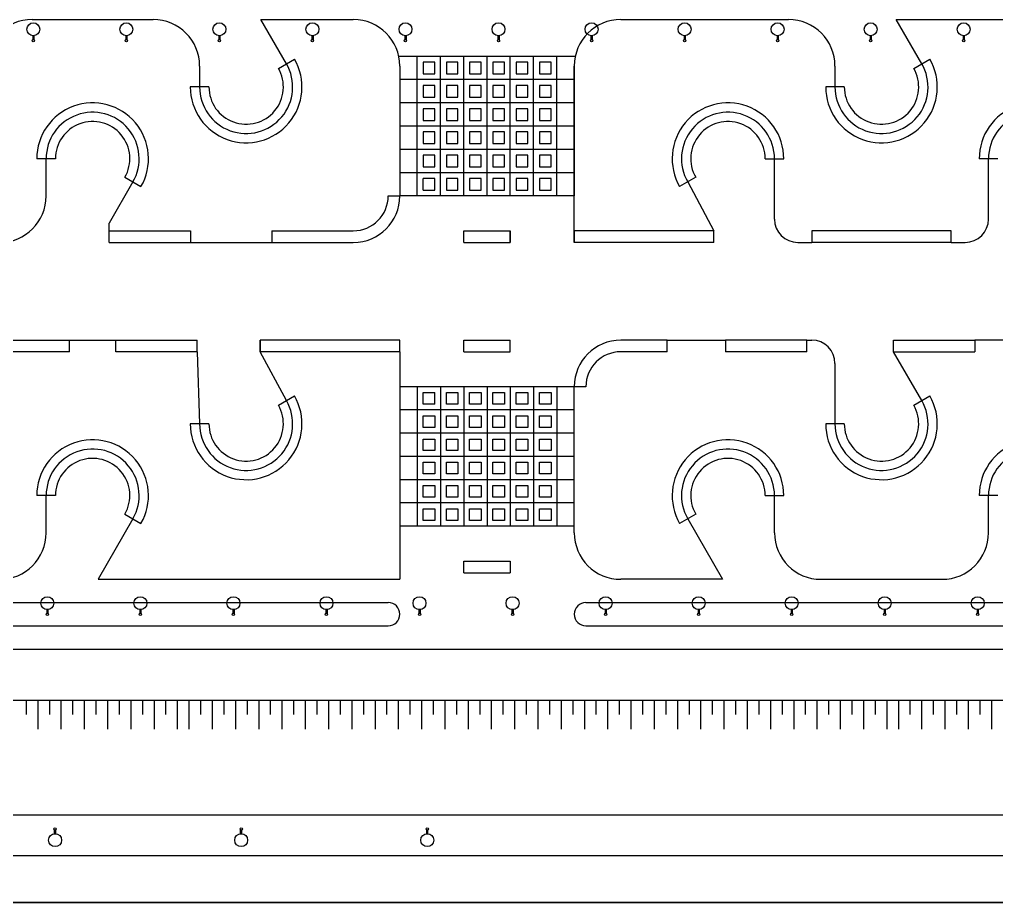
# Model space of a CAD drawing. Header units: millimetres. Extents: x 2686 to 2939, y 1294 to 1441.
# Drawn here: x 2742.3 to 2784.3, y 1353.57 to 1391.52 of the extents above; entities that cross this region are included whole.
import ezdxf

# ---------------------------------------------------------------- set-up
doc = ezdxf.new("R2010")
doc.units = ezdxf.units.MM
for name, color, linetype in [('AR-ALV-V', 2, 'Continuous'), ('AR-CALÇADA', 1, 'Continuous'), ('AR-ILUMINAÇÃO-JARDIM', 1, 'Continuous'), ('AR-PISO', 1, 'Continuous'), ('ar-talude', 1, 'Continuous'), ('maçaneta', 1, 'Continuous')]:
    doc.layers.add(name, color=color, linetype=linetype)

# ---------------------------------------------------------------- blocks, each defined once
blk = doc.blocks.new('Poste Jardim')
at = {"layer": 'AR-ILUMINAÇÃO-JARDIM'}
for p, q in [((-0.025, 0.109), (-0.025, 0.274)), ((0.025, 0.109), (0.025, 0.274))]:
    blk.add_line(p, q, dxfattribs=at)
for centre, radius in [((0, -0.167), 0.278), ((0, 0.318), 0.05), ((0, 0.318), 0.05)]:
    blk.add_circle(centre, radius, dxfattribs=at)
blk = doc.blocks.new('TALUDE')
at = {"layer": 'ar-talude', "ltscale": 3}
for p, q in [((35.436, -11.476), (102.318, -11.476)), ((180.754, -16.421), (27.601, -16.426))]:
    blk.add_line(p, q, dxfattribs=at)
at = {"layer": 'ar-talude'}
for p, q in [((49.436, -11.476), (49.436, -12.099)), ((49.936, -11.476), (49.936, -12.723)), ((50.436, -11.476), (50.436, -12.099)), ((50.936, -11.476), (50.936, -12.723)), ((51.436, -11.476), (51.436, -12.099)), ((51.936, -11.476), (51.936, -12.723)), ((52.436, -11.476), (52.436, -12.099)), ((52.936, -11.476), (52.936, -12.723)), ((53.436, -11.476), (53.436, -12.099)), ((53.936, -11.476), (53.936, -12.723)), ((54.436, -11.476), (54.436, -12.099)), ((54.936, -11.476), (54.936, -12.723)), ((55.436, -11.476), (55.436, -12.099)), ((55.936, -11.476), (55.936, -12.723)), ((56.436, -11.476), (56.436, -12.099)), ((56.436, -11.476), (56.436, -12.723)), ((56.936, -11.476), (56.936, -12.099)), ((57.436, -11.476), (57.436, -12.723)), ((57.936, -11.476), (57.936, -12.099)), ((58.436, -11.476), (58.436, -12.723)), ((58.936, -11.476), (58.936, -12.099)), ((59.436, -11.476), (59.436, -12.723)), ((59.936, -11.476), (59.936, -12.099)), ((60.436, -11.476), (60.436, -12.723)), ((60.936, -11.476), (60.936, -12.099)), ((61.436, -11.476), (61.436, -12.723)), ((61.936, -11.476), (61.936, -12.099)), ((62.436, -11.476), (62.436, -12.723)), ((62.936, -11.476), (62.936, -12.099)), ((63.436, -11.476), (63.436, -12.723)), ((63.936, -11.476), (63.936, -12.099)), ((64.436, -11.476), (64.436, -12.723)), ((64.936, -11.476), (64.936, -12.099)), ((65.436, -11.476), (65.436, -12.723)), ((65.936, -11.476), (65.936, -12.099)), ((66.436, -11.476), (66.436, -12.723)), ((66.936, -11.476), (66.936, -12.099)), ((67.436, -11.476), (67.436, -12.723)), ((67.936, -11.476), (67.936, -12.099)), ((68.436, -11.476), (68.436, -12.723)), ((68.936, -11.476), (68.936, -12.099)), ((69.436, -11.476), (69.436, -12.723)), ((69.936, -11.476), (69.936, -12.099)), ((70.436, -11.476), (70.436, -12.723)), ((70.936, -11.476), (70.936, -12.099)), ((71.436, -11.476), (71.436, -12.723)), ((71.936, -11.476), (71.936, -12.099)), ((72.436, -11.476), (72.436, -12.723)), ((72.936, -11.476), (72.936, -12.099)), ((73.436, -11.476), (73.436, -12.723)), ((73.936, -11.476), (73.936, -12.099)), ((74.436, -11.476), (74.436, -12.723)), ((74.936, -11.476), (74.936, -12.099)), ((75.436, -11.476), (75.436, -12.723)), ((75.936, -11.476), (75.936, -12.099)), ((76.436, -11.476), (76.436, -12.723)), ((76.936, -11.476), (76.936, -12.099)), ((77.436, -11.476), (77.436, -12.723)), ((77.936, -11.476), (77.936, -12.099)), ((78.436, -11.476), (78.436, -12.723)), ((78.936, -11.476), (78.936, -12.099)), ((79.436, -11.476), (79.436, -12.723)), ((79.936, -11.476), (79.936, -12.099)), ((80.436, -11.476), (80.436, -12.723)), ((80.936, -11.476), (80.936, -12.099)), ((81.436, -11.476), (81.436, -12.723)), ((81.936, -11.476), (81.936, -12.099)), ((82.436, -11.476), (82.436, -12.723)), ((82.936, -11.476), (82.936, -12.099)), ((83.436, -11.476), (83.436, -12.723)), ((83.936, -11.476), (83.936, -12.099)), ((84.436, -11.476), (84.436, -12.723)), ((84.936, -11.476), (84.936, -12.099)), ((85.436, -11.476), (85.436, -12.723)), ((85.936, -11.476), (85.936, -12.099)), ((86.436, -11.476), (86.436, -12.723)), ((86.936, -11.476), (86.936, -12.099)), ((86.936, -11.476), (86.936, -12.723)), ((87.436, -11.476), (87.436, -12.099)), ((87.936, -11.476), (87.936, -12.723)), ((88.436, -11.476), (88.436, -12.099)), ((88.936, -11.476), (88.936, -12.723)), ((89.436, -11.476), (89.436, -12.099)), ((89.936, -11.476), (89.936, -12.723)), ((90.436, -11.476), (90.436, -12.099)), ((90.936, -11.476), (90.936, -12.723))]:
    blk.add_line(p, q, dxfattribs=at)

msp = doc.modelspace()

# ---------------------------------------------------------------- linework, layer by layer
at = {"layer": 'AR-ALV-V'}
for p, q in [((2753.428, 1389.425), (2754.121, 1389.825)), ((2780.744, 1389.425), (2781.437, 1389.825)), ((2750.442, 1388.625), (2749.642, 1388.625)), ((2777.758, 1388.625), (2776.958, 1388.625)), ((2743.842, 1385.541), (2743.042, 1385.541)), ((2774.358, 1385.541), (2775.158, 1385.541)), ((2784.358, 1385.541), (2783.558, 1385.541)), ((2746.828, 1384.741), (2747.521, 1384.341)), ((2771.372, 1384.741), (2770.68, 1384.341)), ((2753.428, 1374.941), (2754.121, 1375.341)), ((2780.744, 1374.941), (2781.437, 1375.341)), ((2750.442, 1374.141), (2749.642, 1374.141)), ((2777.758, 1374.141), (2776.958, 1374.141)), ((2743.842, 1371.058), (2743.042, 1371.058)), ((2774.358, 1371.058), (2775.158, 1371.058)), ((2784.358, 1371.058), (2783.558, 1371.058)), ((2746.828, 1370.258), (2747.521, 1369.858)), ((2771.372, 1370.258), (2770.68, 1369.858))]:
    msp.add_line(p, q, dxfattribs=at)
for centre, radius, start, end in [((2752.042, 1388.625), 2.4, 180, 30), ((2779.358, 1388.625), 2.4, 180, 30), ((2752.042, 1388.625), 2, 180, 30), ((2752.042, 1388.625), 1.6, 180, 30), ((2779.358, 1388.625), 2, 180, 30), ((2779.358, 1388.625), 1.6, 180, 30), ((2745.442, 1385.541), 2.4, 330, 180), ((2772.758, 1385.541), 2.4, 0, 210), ((2785.958, 1385.541), 2.4, 330, 180), ((2745.442, 1385.541), 2, 330, 180), ((2772.758, 1385.541), 2, 0, 210), ((2785.958, 1385.541), 2, 330, 180), ((2745.442, 1385.541), 1.6, 330, 180), ((2772.758, 1385.541), 1.6, 0, 210), ((2752.042, 1374.141), 2.4, 180, 30), ((2752.042, 1374.141), 2, 180, 30), ((2779.358, 1374.141), 2.4, 180, 30), ((2779.358, 1374.141), 2, 180, 30), ((2752.042, 1374.141), 1.6, 180, 30), ((2779.358, 1374.141), 1.6, 180, 30), ((2745.442, 1371.058), 2.4, 330, 180), ((2772.758, 1371.058), 2.4, 360, 210), ((2785.958, 1371.058), 2.4, 330, 180), ((2745.442, 1371.058), 2, 330, 180), ((2772.758, 1371.058), 2, 0, 210), ((2785.958, 1371.058), 2, 330, 180), ((2745.442, 1371.058), 1.6, 330, 180), ((2772.758, 1371.058), 1.6, 0, 210)]:
    msp.add_arc(centre, radius, start, end, dxfattribs=at)
at = {"layer": 'AR-CALÇADA'}
for p, q in [((2742.842, 1391.525), (2748.042, 1391.525)), ((2753.774, 1389.625), (2752.677, 1391.525)), ((2752.677, 1391.525), (2756.65, 1391.525)), ((2768.15, 1391.525), (2775.358, 1391.525)), ((2781.09, 1389.625), (2779.993, 1391.525)), ((2779.993, 1391.525), (2791.566, 1391.525)), ((2766.194, 1389.941), (2758.606, 1389.941)), ((2759.4, 1383.941), (2759.4, 1389.941)), ((2760.4, 1383.941), (2760.4, 1389.941)), ((2761.4, 1383.941), (2761.4, 1389.941)), ((2762.4, 1383.941), (2762.4, 1389.941)), ((2763.4, 1383.941), (2763.4, 1389.941)), ((2764.4, 1383.941), (2764.4, 1389.941)), ((2765.4, 1383.941), (2765.4, 1389.941)), ((2750.042, 1389.525), (2750.042, 1388.625)), ((2758.65, 1389.525), (2758.65, 1383.941)), ((2766.15, 1389.525), (2766.15, 1383.941)), ((2766.15, 1381.941), (2766.15, 1389.525)), ((2777.358, 1389.525), (2777.358, 1388.625)), ((2766.15, 1388.941), (2758.65, 1388.941)), ((2766.15, 1387.941), (2758.65, 1387.941)), ((2766.15, 1386.941), (2758.65, 1386.941)), ((2766.15, 1385.941), (2758.65, 1385.941)), ((2743.442, 1383.941), (2743.442, 1385.541)), ((2774.758, 1382.941), (2774.758, 1385.541)), ((2783.958, 1382.941), (2783.958, 1385.541)), ((2766.15, 1384.941), (2758.65, 1384.941)), ((2747.174, 1384.541), (2746.15, 1382.768)), ((2771.026, 1384.541), (2772.15, 1382.441)), ((2766.15, 1383.941), (2758.65, 1383.941)), ((2746.15, 1382.441), (2746.15, 1382.768)), ((2749.65, 1381.941), (2753.15, 1381.941)), ((2775.758, 1381.941), (2776.358, 1381.941)), ((2782.358, 1381.941), (2782.958, 1381.941)), ((2770.15, 1377.741), (2772.65, 1377.741)), ((2776.15, 1377.741), (2776.358, 1377.741)), ((2790.566, 1377.741), (2783.378, 1377.741)), ((2749.942, 1377.241), (2750.042, 1374.141)), ((2753.774, 1375.141), (2752.65, 1377.241)), ((2758.65, 1377.241), (2758.65, 1367.458)), ((2781.09, 1375.141), (2779.878, 1377.241)), ((2777.358, 1376.741), (2777.358, 1374.141)), ((2766.15, 1375.741), (2758.65, 1375.741)), ((2766.15, 1369.458), (2766.15, 1375.741)), ((2766.15, 1374.741), (2758.65, 1374.741)), ((2766.15, 1373.741), (2758.65, 1373.741)), ((2766.15, 1372.741), (2758.65, 1372.741)), ((2766.15, 1371.741), (2758.65, 1371.741)), ((2743.442, 1369.458), (2743.442, 1371.058)), ((2774.758, 1369.458), (2774.758, 1371.058)), ((2783.958, 1369.458), (2783.958, 1371.058)), ((2766.15, 1370.741), (2758.65, 1370.741)), ((2747.174, 1370.058), (2745.673, 1367.458)), ((2766.15, 1369.741), (2758.65, 1369.741)), ((2771.026, 1370.058), (2772.527, 1367.458)), ((2745.673, 1367.458), (2758.65, 1367.458)), ((2772.527, 1367.458), (2768.15, 1367.458)), ((2776.758, 1367.458), (2781.958, 1367.458)), ((2734.01, 1366.458), (2758.15, 1366.458)), ((2766.65, 1366.458), (2792.066, 1366.458)), ((2734.01, 1365.458), (2758.15, 1365.458)), ((2766.65, 1365.458), (2792.066, 1365.458)), ((2733.51, 1364.458), (2794.414, 1364.458)), ((2788.071, 1355.566), (2720.695, 1355.566)), ((2788.071, 1353.566), (2733.948, 1353.566))]:
    msp.add_line(p, q, dxfattribs=at)
for centre, radius, start, end in [((2742.842, 1389.525), 2, 90, 180), ((2748.042, 1389.525), 2, 0, 90), ((2756.65, 1389.525), 2, 360, 90), ((2768.15, 1389.525), 2, 90, 180), ((2775.358, 1389.525), 2, 360, 90), ((2741.442, 1383.941), 2, 270, 360), ((2775.758, 1382.941), 1, 180, 270), ((2782.958, 1382.941), 1, 270, 360), ((2776.358, 1376.741), 1, 360, 90), ((2741.442, 1369.458), 2, 270, 360), ((2768.15, 1369.458), 2, 180, 270), ((2776.758, 1369.458), 2, 180, 270), ((2781.958, 1369.458), 2, 270, 360), ((2758.15, 1365.958), 0.5, 270, 90), ((2766.65, 1365.958), 0.5, 90, 270)]:
    msp.add_arc(centre, radius, start, end, dxfattribs=at)
at = {"layer": 'AR-PISO'}
for p, q in [((2765.15, 1389.691), (2764.65, 1389.691)), ((2764.65, 1389.691), (2764.65, 1389.191)), ((2765.15, 1389.191), (2765.15, 1389.691)), ((2764.65, 1389.191), (2765.15, 1389.191)), ((2765.15, 1388.691), (2764.65, 1388.691)), ((2764.65, 1388.691), (2764.65, 1388.191)), ((2765.15, 1388.191), (2765.15, 1388.691)), ((2764.65, 1388.191), (2765.15, 1388.191)), ((2765.15, 1387.691), (2764.65, 1387.691)), ((2764.65, 1387.691), (2764.65, 1387.191)), ((2765.15, 1387.191), (2765.15, 1387.691)), ((2764.65, 1387.191), (2765.15, 1387.191)), ((2762.15, 1386.691), (2761.65, 1386.691)), ((2761.65, 1386.691), (2761.65, 1386.191)), ((2762.15, 1386.191), (2762.15, 1386.691)), ((2764.15, 1386.691), (2763.65, 1386.691)), ((2763.65, 1386.691), (2763.65, 1386.191)), ((2764.15, 1386.191), (2764.15, 1386.691)), ((2765.15, 1386.691), (2764.65, 1386.691)), ((2764.65, 1386.691), (2764.65, 1386.191)), ((2765.15, 1386.191), (2765.15, 1386.691)), ((2761.65, 1386.191), (2762.15, 1386.191)), ((2763.65, 1386.191), (2764.15, 1386.191)), ((2764.65, 1386.191), (2765.15, 1386.191)), ((2759.65, 1384.191), (2759.65, 1384.691)), ((2760.15, 1384.691), (2759.65, 1384.691)), ((2760.15, 1384.191), (2760.15, 1384.691)), ((2758.15, 1383.941), (2758.65, 1383.941)), ((2746.15, 1382.441), (2749.65, 1382.441)), ((2746.15, 1381.941), (2746.15, 1382.441)), ((2749.65, 1382.441), (2749.65, 1381.941)), ((2753.15, 1382.441), (2756.65, 1382.441)), ((2753.15, 1382.441), (2753.15, 1381.941)), ((2761.4, 1382.441), (2763.4, 1382.441)), ((2761.4, 1381.941), (2761.4, 1382.441)), ((2763.4, 1382.441), (2763.4, 1381.941)), ((2763.4, 1381.941), (2763.4, 1382.441)), ((2772.15, 1382.441), (2766.15, 1382.441)), ((2766.15, 1382.441), (2766.15, 1381.941)), ((2766.15, 1382.441), (2766.15, 1382.191)), ((2772.15, 1381.941), (2772.15, 1382.441)), ((2782.358, 1382.441), (2776.358, 1382.441)), ((2776.358, 1382.441), (2776.358, 1381.941)), ((2776.358, 1382.441), (2776.358, 1382.191)), ((2782.358, 1381.941), (2782.358, 1382.441)), ((2746.15, 1381.941), (2749.65, 1381.941)), ((2753.15, 1381.941), (2756.65, 1381.941)), ((2761.4, 1381.941), (2763.4, 1381.941)), ((2766.15, 1382.191), (2766.15, 1381.941)), ((2772.15, 1381.941), (2766.15, 1381.941)), ((2776.358, 1382.191), (2776.358, 1381.941)), ((2782.358, 1381.941), (2776.358, 1381.941)), ((2740.942, 1377.741), (2749.942, 1377.741)), ((2744.442, 1377.241), (2744.442, 1377.741)), ((2746.442, 1377.241), (2746.442, 1377.741)), ((2749.942, 1377.241), (2749.942, 1377.741)), ((2758.65, 1377.741), (2752.65, 1377.741)), ((2752.65, 1377.741), (2752.65, 1377.491)), ((2752.65, 1377.241), (2752.65, 1377.741)), ((2758.65, 1377.241), (2758.65, 1377.741)), ((2761.4, 1377.241), (2761.4, 1377.741)), ((2761.4, 1377.741), (2763.4, 1377.741)), ((2763.4, 1377.241), (2763.4, 1377.741)), ((2763.4, 1377.241), (2763.4, 1377.741)), ((2770.15, 1377.741), (2768.15, 1377.741)), ((2770.15, 1377.241), (2770.15, 1377.741)), ((2776.15, 1377.741), (2772.65, 1377.741)), ((2772.65, 1377.741), (2772.65, 1377.241)), ((2776.15, 1377.241), (2776.15, 1377.741)), ((2779.878, 1377.741), (2783.378, 1377.741)), ((2779.878, 1377.241), (2779.878, 1377.741)), ((2783.378, 1377.741), (2783.378, 1377.241)), ((2744.442, 1377.241), (2740.942, 1377.241)), ((2749.942, 1377.241), (2746.442, 1377.241)), ((2752.65, 1377.491), (2752.65, 1377.241)), ((2758.65, 1377.241), (2752.65, 1377.241)), ((2761.4, 1377.241), (2763.4, 1377.241)), ((2770.15, 1377.241), (2768.15, 1377.241)), ((2776.15, 1377.241), (2772.65, 1377.241)), ((2779.878, 1377.241), (2783.378, 1377.241)), ((2759.4, 1375.741), (2759.4, 1369.741)), ((2760.4, 1375.741), (2760.4, 1369.741)), ((2761.4, 1375.741), (2761.4, 1369.741)), ((2762.4, 1375.741), (2762.4, 1369.741)), ((2763.4, 1375.741), (2763.4, 1369.741)), ((2764.4, 1375.741), (2764.4, 1369.741)), ((2765.4, 1375.741), (2765.4, 1369.741)), ((2766.65, 1375.741), (2766.15, 1375.741)), ((2759.65, 1374.991), (2759.65, 1375.491)), ((2760.15, 1374.991), (2760.15, 1375.491)), ((2760.15, 1374.991), (2759.65, 1374.991)), ((2761.4, 1368.241), (2763.4, 1368.241)), ((2761.4, 1367.741), (2761.4, 1368.241)), ((2763.4, 1368.241), (2763.4, 1367.741)), ((2763.4, 1368.241), (2763.4, 1367.741)), ((2761.4, 1367.741), (2763.4, 1367.741))]:
    msp.add_line(p, q, dxfattribs=at)
for points in [[(2759.65, 1389.191), (2760.15, 1389.191), (2760.15, 1389.691), (2759.65, 1389.691)], [(2760.65, 1389.191), (2761.15, 1389.191), (2761.15, 1389.691), (2760.65, 1389.691)], [(2761.65, 1389.191), (2762.15, 1389.191), (2762.15, 1389.691), (2761.65, 1389.691)], [(2762.65, 1389.191), (2763.15, 1389.191), (2763.15, 1389.691), (2762.65, 1389.691)], [(2763.65, 1389.191), (2764.15, 1389.191), (2764.15, 1389.691), (2763.65, 1389.691)], [(2759.65, 1388.191), (2760.15, 1388.191), (2760.15, 1388.691), (2759.65, 1388.691)], [(2760.65, 1388.191), (2761.15, 1388.191), (2761.15, 1388.691), (2760.65, 1388.691)], [(2761.65, 1388.191), (2762.15, 1388.191), (2762.15, 1388.691), (2761.65, 1388.691)], [(2762.65, 1388.191), (2763.15, 1388.191), (2763.15, 1388.691), (2762.65, 1388.691)], [(2763.65, 1388.191), (2764.15, 1388.191), (2764.15, 1388.691), (2763.65, 1388.691)], [(2759.65, 1387.191), (2760.15, 1387.191), (2760.15, 1387.691), (2759.65, 1387.691)], [(2760.65, 1387.191), (2761.15, 1387.191), (2761.15, 1387.691), (2760.65, 1387.691)], [(2761.65, 1387.191), (2762.15, 1387.191), (2762.15, 1387.691), (2761.65, 1387.691)], [(2762.65, 1387.191), (2763.15, 1387.191), (2763.15, 1387.691), (2762.65, 1387.691)], [(2763.65, 1387.191), (2764.15, 1387.191), (2764.15, 1387.691), (2763.65, 1387.691)], [(2759.65, 1386.191), (2760.15, 1386.191), (2760.15, 1386.691), (2759.65, 1386.691)], [(2760.65, 1386.191), (2761.15, 1386.191), (2761.15, 1386.691), (2760.65, 1386.691)], [(2762.65, 1386.191), (2763.15, 1386.191), (2763.15, 1386.691), (2762.65, 1386.691)], [(2759.65, 1385.191), (2760.15, 1385.191), (2760.15, 1385.691), (2759.65, 1385.691)], [(2760.65, 1385.191), (2761.15, 1385.191), (2761.15, 1385.691), (2760.65, 1385.691)], [(2761.65, 1385.191), (2762.15, 1385.191), (2762.15, 1385.691), (2761.65, 1385.691)], [(2762.65, 1385.191), (2763.15, 1385.191), (2763.15, 1385.691), (2762.65, 1385.691)], [(2763.65, 1385.191), (2764.15, 1385.191), (2764.15, 1385.691), (2763.65, 1385.691)], [(2764.65, 1385.191), (2765.15, 1385.191), (2765.15, 1385.691), (2764.65, 1385.691)], [(2760.65, 1384.191), (2761.15, 1384.191), (2761.15, 1384.691), (2760.65, 1384.691)], [(2761.65, 1384.191), (2762.15, 1384.191), (2762.15, 1384.691), (2761.65, 1384.691)], [(2762.65, 1384.191), (2763.15, 1384.191), (2763.15, 1384.691), (2762.65, 1384.691)], [(2763.65, 1384.191), (2764.15, 1384.191), (2764.15, 1384.691), (2763.65, 1384.691)], [(2764.65, 1384.191), (2765.15, 1384.191), (2765.15, 1384.691), (2764.65, 1384.691)], [(2760.65, 1375.491), (2761.15, 1375.491), (2761.15, 1374.991), (2760.65, 1374.991)], [(2761.65, 1375.491), (2762.15, 1375.491), (2762.15, 1374.991), (2761.65, 1374.991)], [(2762.65, 1375.491), (2763.15, 1375.491), (2763.15, 1374.991), (2762.65, 1374.991)], [(2763.65, 1375.491), (2764.15, 1375.491), (2764.15, 1374.991), (2763.65, 1374.991)], [(2764.65, 1375.491), (2765.15, 1375.491), (2765.15, 1374.991), (2764.65, 1374.991)], [(2759.65, 1374.491), (2760.15, 1374.491), (2760.15, 1373.991), (2759.65, 1373.991)], [(2760.65, 1374.491), (2761.15, 1374.491), (2761.15, 1373.991), (2760.65, 1373.991)], [(2761.65, 1374.491), (2762.15, 1374.491), (2762.15, 1373.991), (2761.65, 1373.991)], [(2762.65, 1374.491), (2763.15, 1374.491), (2763.15, 1373.991), (2762.65, 1373.991)], [(2763.65, 1374.491), (2764.15, 1374.491), (2764.15, 1373.991), (2763.65, 1373.991)], [(2764.65, 1374.491), (2765.15, 1374.491), (2765.15, 1373.991), (2764.65, 1373.991)], [(2759.65, 1373.491), (2760.15, 1373.491), (2760.15, 1372.991), (2759.65, 1372.991)], [(2760.65, 1373.491), (2761.15, 1373.491), (2761.15, 1372.991), (2760.65, 1372.991)], [(2761.65, 1373.491), (2762.15, 1373.491), (2762.15, 1372.991), (2761.65, 1372.991)], [(2762.65, 1373.491), (2763.15, 1373.491), (2763.15, 1372.991), (2762.65, 1372.991)], [(2763.65, 1373.491), (2764.15, 1373.491), (2764.15, 1372.991), (2763.65, 1372.991)], [(2764.65, 1373.491), (2765.15, 1373.491), (2765.15, 1372.991), (2764.65, 1372.991)], [(2759.65, 1372.491), (2760.15, 1372.491), (2760.15, 1371.991), (2759.65, 1371.991)], [(2760.65, 1372.491), (2761.15, 1372.491), (2761.15, 1371.991), (2760.65, 1371.991)], [(2761.65, 1372.491), (2762.15, 1372.491), (2762.15, 1371.991), (2761.65, 1371.991)], [(2762.65, 1372.491), (2763.15, 1372.491), (2763.15, 1371.991), (2762.65, 1371.991)], [(2763.65, 1372.491), (2764.15, 1372.491), (2764.15, 1371.991), (2763.65, 1371.991)], [(2764.65, 1372.491), (2765.15, 1372.491), (2765.15, 1371.991), (2764.65, 1371.991)], [(2759.65, 1371.491), (2760.15, 1371.491), (2760.15, 1370.991), (2759.65, 1370.991)], [(2760.65, 1371.491), (2761.15, 1371.491), (2761.15, 1370.991), (2760.65, 1370.991)], [(2761.65, 1371.491), (2762.15, 1371.491), (2762.15, 1370.991), (2761.65, 1370.991)], [(2762.65, 1371.491), (2763.15, 1371.491), (2763.15, 1370.991), (2762.65, 1370.991)], [(2763.65, 1371.491), (2764.15, 1371.491), (2764.15, 1370.991), (2763.65, 1370.991)], [(2764.65, 1371.491), (2765.15, 1371.491), (2765.15, 1370.991), (2764.65, 1370.991)], [(2759.65, 1370.491), (2760.15, 1370.491), (2760.15, 1369.991), (2759.65, 1369.991)], [(2760.65, 1370.491), (2761.15, 1370.491), (2761.15, 1369.991), (2760.65, 1369.991)], [(2761.65, 1370.491), (2762.15, 1370.491), (2762.15, 1369.991), (2761.65, 1369.991)], [(2762.65, 1370.491), (2763.15, 1370.491), (2763.15, 1369.991), (2762.65, 1369.991)], [(2763.65, 1370.491), (2764.15, 1370.491), (2764.15, 1369.991), (2763.65, 1369.991)], [(2764.65, 1370.491), (2765.15, 1370.491), (2765.15, 1369.991), (2764.65, 1369.991)]]:
    msp.add_lwpolyline(points, close=True, dxfattribs=at)
for points in [[(2759.65, 1384.191), (2760.15, 1384.191)], [(2759.65, 1375.491), (2760.15, 1375.491)]]:
    msp.add_lwpolyline(points, dxfattribs=at)
for centre, radius, start, end in [((2756.65, 1383.941), 1.5, 270, 0), ((2756.65, 1383.941), 2, 270, 0), ((2768.15, 1375.741), 2, 90, 180), ((2768.15, 1375.741), 1.5, 90, 180)]:
    msp.add_arc(centre, radius, start, end, dxfattribs=at)
at = {"layer": 'maçaneta'}
msp.add_line((2740.208, 1353.566), (2878.171, 1353.566), dxfattribs=at)

# ---------------------------------------------------------------- block references
at = {"layer": 'AR-ILUMINAÇÃO-JARDIM', "rotation": 180}
for p in [(2742.892, 1390.94), (2746.892, 1390.94), (2750.892, 1390.94), (2754.892, 1390.94), (2758.892, 1390.94), (2762.892, 1390.94), (2766.892, 1390.94), (2770.892, 1390.94), (2774.892, 1390.94), (2778.892, 1390.94), (2782.892, 1390.94), (2743.496, 1366.266), (2747.496, 1366.266), (2751.496, 1366.266), (2755.496, 1366.266), (2759.496, 1366.266), (2763.496, 1366.266), (2767.496, 1366.266), (2771.496, 1366.266), (2775.496, 1366.266), (2779.496, 1366.266), (2783.496, 1366.266)]:
    msp.add_blockref('Poste Jardim', p, dxfattribs=at)
at = {"layer": 'AR-ILUMINAÇÃO-JARDIM'}
for p in [(2743.829, 1356.411), (2751.829, 1356.411), (2759.829, 1356.411)]:
    msp.add_blockref('Poste Jardim', p, dxfattribs=at)
at = {"layer": 'ar-talude'}
msp.add_blockref('TALUDE', (2693.146, 1373.741), dxfattribs=at)

doc.saveas('drawing.dxf')
